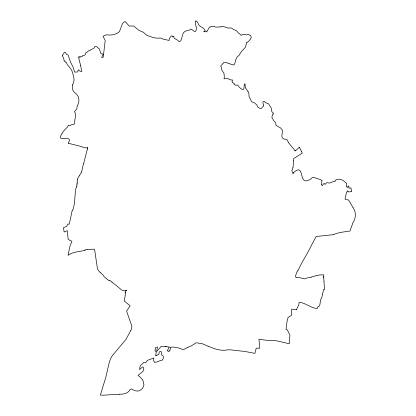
<?xml version="1.0" encoding="UTF-8"?>
<svg xmlns="http://www.w3.org/2000/svg" width="416" height="416" viewBox="0 0 416 416"><rect width="100%" height="100%" fill="white"/><g stroke="black" fill="none" stroke-linecap="round" stroke-linejoin="round"><path stroke-width="0.62" d="M323.71 277.051L323.716 276.744M323.71 277.368L323.71 277.066M296.447 309.754L298.782 304.829L299.135 302.208C305.874 302.962 310.549 308.027 317.205 308.516L318.089 306.42C320.913 307.59 319.472 299.406 321.641 298.007M323.716 276.718L323.814 275.304M293.613 160.753L293.774 158.548L302.292 153.109L301.46 151.398M76.934 184.631L77.085 183.295M293.608 160.826L292.989 167.534M76.934 184.636L76.846 186.43L76.497 186.368L76.248 187.907L75.951 187.923C74.542 195.244 75.369 202.888 72.79 210.033M77.09 183.253L77.132 182.91M77.137 182.853L77.371 179.956M77.381 179.915L77.605 178.615L79.258 175.911M87.433 148.741L87.636 147.638M87.63 147.696L85.077 147.893L80.272 146.255L68.297 143.25L68.734 143.021L68.624 142.251C72.171 136.978 64.236 138.809 60.923 138.388L60.575 137.701L60.736 135.746L62.031 133.354M87.188 149.859L87.428 148.751M87.147 149.895L83.71 163.452M322.52 294.346L321.766 297.7M322.556 294.195L323.606 289.396L324.49 289.609L323.991 281.45M72.764 210.08L72.207 210.439L69.3 224.156L67.725 224.047L66.784 226.32L63.419 227.724L64.173 232.04L67.257 230.698L68.162 239.143L70.013 240.547L71.921 241.166L69.935 246.262L68.052 255.315C72.649 251.748 79.706 251.628 84.266 250.531L84.51 250.172L84.989 250.344M170.664 347.724L170.799 347.168C175.162 346.736 179.358 347.953 183.238 349.762L187.876 347.303M170.654 347.755L169.764 350.917M293.488 172.676L293.15 173.956L291.798 170.716L292.287 169.645M83.678 163.55L82.519 167.383L81.713 171.995M292.973 167.586L292.37 169.4M352.851 223.002L349.986 231.026C344.339 231.915 338.728 232.284 333.351 234.655M352.945 222.778C355.971 218.265 356.346 212.181 353.075 207.657M79.321 175.76L81.697 172.021M162.339 360.001L163.337 358.233L163.254 356.049L161.663 355.014L161.46 351.983L160.841 351.385L160.077 351.374L159.188 352.206L158.766 354.489L156.811 355.243M297.034 271.976C296.468 273.088 294.445 277.872 296.286 277.378M312.073 244.15L316.098 236.527L333.226 234.686M130.551 330.892L126.147 339.061A13.016 12.641 -55 0 1 125.466 340.018L112.284 355.706L110.396 359.008L108.924 363.745L105.919 376.906L100.381 395.054L103.225 395.2L119.543 394.202M311.86 244.452C307.642 253.526 301.995 261.576 298.033 270.681L297.57 270.639L297.097 271.84M130.556 330.881L131.414 329.191L131.919 326.29L126.61 311.158L130.13 305.755L124.27 300.981L125.705 292.718L125.07 292.9L125.928 290.586L126.833 290.17L124.925 290.883L121.878 290.134L111.972 282.053M72.426 84.984C75.098 81.312 73.944 77.132 72.556 72.79C71.812 68.593 67.928 66.383 66.201 62.65M72.42 84.989C72.556 86.658 72.28 89.04 73.034 90.605A1.472 1.357 -3.4 0 1 73.304 90.782L74.209 92.238L76.435 93.974L78.374 96.767L78.978 100.157L78.671 102.716L77.022 106.704L76.851 108.826L74.438 111.743L75.182 112.928L75.639 114.915L74.256 124.218L71.037 124.914L70.569 125.518L68.328 125.232L67.413 127.192L64.511 129.969L62.057 133.312M168.802 347.948L167.216 350.844L168.631 351.192M168.912 347.797L169.478 347.006L166.005 346.7M299.406 147.176L295.776 150.644M293.509 172.656C305.495 162.016 297.778 185.749 309.026 179.941C311.028 179.603 312.364 176.285 314.2 177.414C316.488 178.776 320.377 179.026 321.906 180.549M62.353 55.557C62.613 56.555 64.21 58.521 63.976 60.247M62.369 55.541C63.055 54.449 63.783 52.957 64.532 52.333L65.161 52.338L66.804 54.621L68.047 54.881L70.595 62.228L72.878 66.617L74.677 72.108L77.376 72.02L78.447 69.784L79.638 71.006L81.822 71.542L80.626 65.619M169.728 350.948L168.683 351.203M162.235 360.095C159.676 360.24 157.378 362.627 154.658 362.138M295.714 150.691L295.313 151.003L294.96 150.582M223.735 62.785L222.503 63.721C222.669 65 219.679 65.567 221.198 66.888L221.998 70.434L223.98 73.247L224.328 76.996L224.058 78.775L228.207 78.671L229.694 79.752L232.57 80.044L232.019 82.03L232.976 82.404L232.788 82.815L234.328 83.585L234.078 84.162L234.567 84.245C235.17 86.45 237.058 84.25 237.884 85.322C239.106 87.521 244.572 92.721 244.078 86.788L244.473 83.985L244.977 83.834L245.404 87.781L247.978 91.463M80.506 56.893L81.962 56.519L82.633 55.895M80.501 56.898L79.404 57.325L79.586 56.763L78.931 56.54L78.541 57.226L80.626 65.608M156.744 355.28L155.563 355.826L156.281 352.18L154.908 350.48L155.75 347.417L157.466 346.923L156.582 351.619L161.164 346.429L165.537 346.658M324.334 183.789C322.681 182.822 322.967 187.45 321.63 184.829M323.851 274.82L319.712 274.94L316.456 275.626M187.944 347.256L191.459 345.831L196.123 342.716L202.675 343.85L208.073 346.216M84.999 250.349L85.233 249.662L87.547 249.428M223.777 62.774L226.871 62.483L227.854 63.393L229.819 63.612L230.407 64.137L233.901 65.031C235.482 63.315 235.035 60.31 236.262 58.646L237.271 56.789L238.992 55.448L240.62 52.894C241.155 51.36 243.823 49.244 245.357 47.273L246.371 43.956C246.927 43.259 245.856 41.564 247.276 42.37C250.812 39.411 253.542 36.208 248.394 34.45C245.773 35.901 243.703 33.098 241.249 35.282C240.474 35.069 240.542 34.466 239.808 33.998L238.477 33.062L236.553 30.758L233.069 29.245L231.551 28.085L229.674 27.867L228.493 28.179L222.919 26.312L221.156 26.551L220.771 27.134L220.059 26.676C219.055 27.264 216.819 27.092 215.062 27.014C213.392 25.376 213.923 26.645 211.921 26.65L211.208 26.4L210.876 26.972L209.508 26.978L206.664 32.016L205.925 30.997L205.208 31.543L203.601 31.803L205.031 30.638L204.797 29.557M316.207 275.683L311.262 277.035L311.126 277.592L307.492 277.8L304.72 278.892L299.218 277.586L296.483 277.332M82.54 55.905L84.266 55.37L85.426 54.486L86.05 52.369L87.443 52.031L88.327 50.918L89.705 50.705C91.052 48.781 94.453 49.312 94.739 46.457L97.058 46.842C97.5 48.251 100.204 48.584 99.736 49.946L100.75 53.258C101.135 54.605 104.172 53.123 102.851 55L101.962 56.55L101.832 57.673L103.22 57.309L105.212 40.524L103.017 36.249L106.241 34.804C110.911 35.391 115.851 35.043 119.439 31.658L122.366 23.915L123.354 22.5L125.138 21.512L129.246 26.042L133.65 26.016L138.809 30.274L143.302 32.256L146.765 35.318L153.478 37.664L157.498 38.194L160.883 38.038L162.817 39.031L169.187 40.456L169.177 39.083L170.009 37.502L171.111 36.093L172.058 35.771L172.453 36.92L173.784 36.275L173.8 37.242L174.538 38.506L177.538 40.134L179.171 41.782L180.898 40.706L181.173 39.608C181.828 38.23 182.25 35.792 182.946 33.894C183.492 31.663 186.503 30.659 188.365 30.222L189.218 30.17L191.23 29.094L194.511 31.554L195.234 31.559C197.163 30.014 196.373 26.764 195.489 24.721C196.238 23.343 193.95 19.942 196.331 21.174C197.876 21.835 198.052 23.426 198.489 24.617C199.841 26.681 202.712 27.269 204.292 29.229M87.646 249.423L94.567 249.158L97.448 268.798L98.472 270.639L99.996 272.184M119.579 394.202C123.609 394.337 128.341 393.52 130.094 389.428C131.716 387.785 133.572 391.019 136.063 390.931C139.885 392.101 144.03 387.941 143.978 384.192L143.582 383.76C143.837 380.11 140.67 377.374 138.034 375.461C140.124 373.1 145.73 371.207 143.198 367.078L142.423 366.938L139.636 369.652C139.719 367.318 139.849 365.217 142.282 364.068L143.556 362.372L145.714 362.612L146.515 361.878L147.113 360.49L153.878 357.984C153.421 359.122 153.473 361.405 154.549 362.128M165.604 346.663L166.218 346.715M296.442 309.863L291.72 309.078L291.32 315.427L288.096 317.408L287.061 321.246L286.036 329.508L287.238 329.794L289.9 335.145L289.198 343.746L276.318 340.746L266.318 340.241L258.934 339.269L259.797 348.171L256.22 348.192L254.93 353.366L245.31 351.52L231.249 349.908L227.916 349.804L224.333 350.334L220.568 350.121L215.051 348.904L208.12 346.232M347.282 191.022L348.197 191.256L348.26 191.849L348.712 191.942L351.775 191.578L350.917 187.866L349.029 188.302L348.826 186.046L347.927 186.124L348.041 187.273L346.226 186.768L346.606 183.898L346.2 182.967L342.555 180.102L339.628 179.192L336.695 179.566L335.135 180.424L335.104 181.542L333.679 181.496L329.456 183.087L326.815 182.603L325.187 184.324L324.334 183.789M347.251 191.012L346.091 194.074L345.015 199.165L348.67 200.091L353.038 207.605M111.946 282.09L109.715 280.264L109.346 280.92L103.99 276.661L103.761 275.787L100.053 272.23M65.088 61.719L66.175 62.624M65.078 61.714L64.043 60.341M294.949 150.566L288.288 142.376M288.241 142.303L287.451 140.109L286.146 139.396C279.542 138.954 282.636 134.43 282.454 130.333L280.576 127.962L276.068 125.398L275.631 122.819L273.281 120.167L273.01 119.179L272.069 118.066L271.96 116.901L272.787 113.968L273.447 114.327L273.536 113.178L272.142 112.024L271.424 110.666L271.357 108.254L268.518 103.724L265.736 102.794L264.316 101.395L263.63 101.405L262.782 102.185L263.401 104.931M248.024 91.546C250.032 93.808 247.78 97.146 250.505 98.998L251.113 100.953L251.914 101.988L253.698 102.32L254.592 102.986L256.802 104.894L257.743 107.084L260.338 108.638L261.045 108.581L263.661 106.018L263.453 105.03M301.423 151.32L299.515 147.404M321.62 184.824L321.911 180.7M323.721 277.441L323.991 281.398"/></g></svg>
